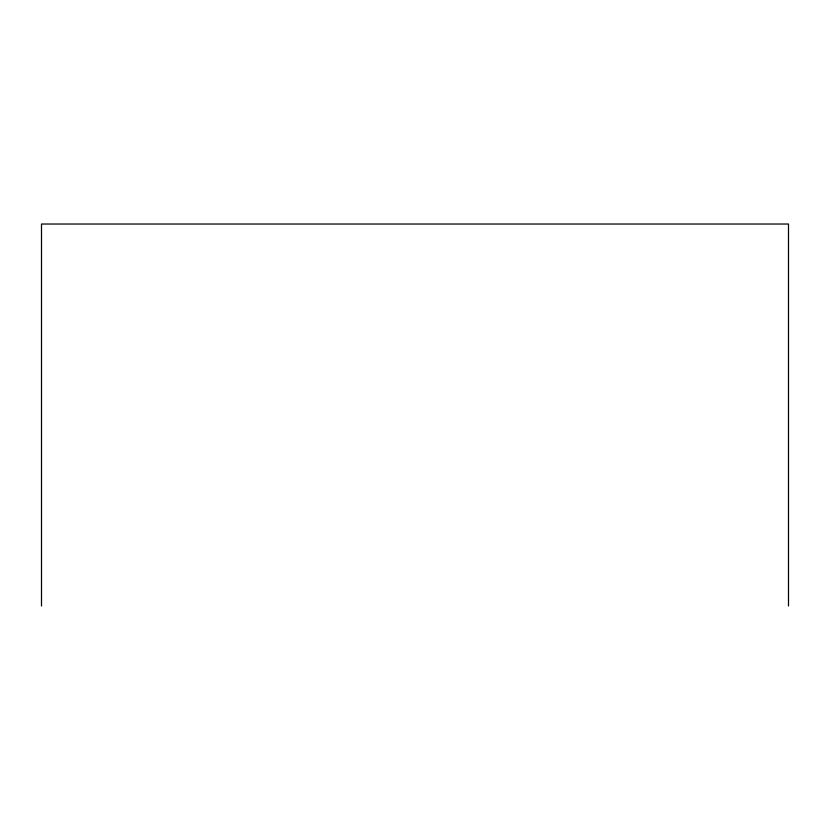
<?xml version="1.0" encoding="UTF-8"?>
<svg xmlns="http://www.w3.org/2000/svg" width="830" height="830" viewBox="0 0 830 830"><rect width="100%" height="100%" fill="white"/><g stroke="black" fill="none" stroke-linecap="round" stroke-linejoin="round"><path stroke-width="1.25" d="M788.5 605.973L788.5 224.027L41.5 224.027L41.5 605.973"/></g></svg>
